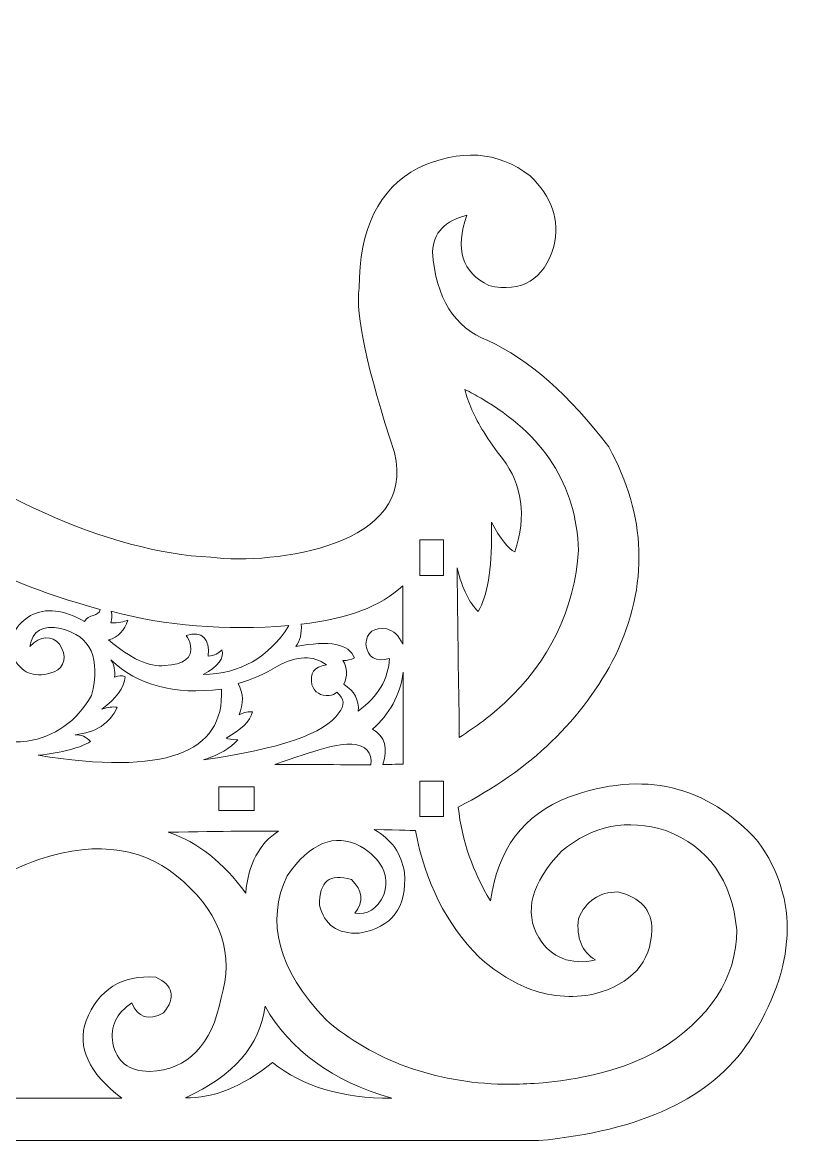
# Model space of a CAD drawing. Header units: millimetres. Extents: x -201 to 173, y -183 to 179.
# Drawn here: x -66.8 to 31.6, y -126.2 to 15.3 of the extents above; entities that cross this region are included whole.
import ezdxf

# ---------------------------------------------------------------- set-up
doc = ezdxf.new("R2010")
doc.units = ezdxf.units.MM
doc.header["$MEASUREMENT"] = 0
doc.layers.add('layer 1', color=7, linetype='Continuous')

msp = doc.modelspace()

# ---------------------------------------------------------------- linework, layer by layer
at = {"layer": 'layer 1', "color": 250, "lineweight": 20}
for points, knots in [([(-157.8271, -6.1762), (-152.2913, -15.9509), (-149.0917, -28.1844), (-148.2284, -42.877), (-148.2284, -42.877), (-145.8524, -61.8932), (-138.8573, -74.409), (-127.2432, -80.4245), (-127.2432, -80.4245), (-120.2662, -83.8161), (-116.7174, -86.255), (-116.5967, -87.7411), (-116.5967, -87.7411), (-115.4628, -90.0754), (-115.7215, -91.981), (-117.3731, -93.4579), (-117.3731, -93.4579), (-123.0695, -98.794), (-126.7866, -101.8053), (-128.5244, -102.4919), (-128.5244, -102.4919), (-130.9841, -103.4813), (-133.3603, -103.4342), (-135.6528, -102.3507), (-135.6528, -102.3507), (-136.1465, -106.061), (-139.2754, -109.4018), (-145.0396, -112.3729), (-145.0396, -112.3729), (-152.3879, -115.8856), (-160.1986, -118.2382), (-168.4715, -119.4307), (-168.4715, -119.4307), (-181.2105, -122.2478), (-189.3505, -121.2127), (-192.8915, -116.3252), (-192.8915, -116.3252), (-195.3081, -111.9951), (-194.2259, -109.0308), (-189.645, -107.4324), (-189.645, -107.4324), (-191.4281, -111.1035), (-190.44, -113.362), (-186.6807, -114.2079), (-186.6807, -114.2079), (-182.9996, -114.2392), (-181.541, -111.9807), (-182.3048, -107.4324), (-182.3048, -107.4324), (-183.4881, -104.8806), (-185.6525, -103.375), (-188.798, -102.9154), (-188.798, -102.9154), (-194.9642, -102.9752), (-198.6107, -105.8807), (-199.7376, -111.6318), (-199.7376, -111.6318), (-201.0644, -119.4912), (-196.7121, -124.3493), (-186.6806, -126.2061), (-186.6806, -126.2061), (-82.7661, -126.206), (-21.022, -126.206), (-1.4484, -126.206), (-1.4484, -126.206), (11.5734, -124.9957), (20.4664, -120.808), (25.2305, -113.6431), (25.2305, -113.6431), (31.228, -104.1427), (31.6044, -95.7204), (26.3598, -88.3761), (26.3598, -88.3761), (19.8617, -81.178), (11.8629, -79.2959), (2.3632, -82.7299), (2.3632, -82.7299), (-3.3344, -84.9439), (-6.6281, -89.3197), (-7.5177, -95.8574), (-7.5177, -95.8574), (-9.742, -92.2444), (-11.1064, -88.292), (-11.6112, -84.0003), (-11.6112, -84.0003), (-2.4735, -79.3214), (4.1607, -72.9223), (8.2915, -64.8029), (8.2915, -64.8029), (12.5254, -55.8863), (12.2431, -47.0875), (7.4446, -38.4067), (7.4446, -38.4067), (2.4717, -31.8453), (-2.6335, -27.3517), (-7.871, -24.9261), (-7.871, -24.9261), (-12.1159, -23.3139), (-14.445, -19.5733), (-14.8582, -13.7042), (-14.8582, -13.7042), (-14.7437, -11.3075), (-13.293, -9.7706), (-10.5062, -9.0932), (-10.5062, -9.0932), (-12.0528, -13.3705), (-11.1275, -16.3348), (-7.7301, -17.9861), (-7.7301, -17.9861), (-3.5281, -18.9156), (-0.7834, -17.2688), (0.504, -13.0456), (0.504, -13.0456), (1.2616, -9.7005), (0.2578, -6.7206), (-2.5073, -4.1057), (-2.5073, -4.1057), (-6.609, -0.9546), (-11.3456, -0.6252), (-16.7171, -3.1176), (-16.7171, -3.1176), (-21.6438, -5.7373), (-24.1219, -10.8033), (-24.1513, -18.3154), (-24.1513, -18.3154), (-24.621, -21.675), (-23.1311, -28.6073), (-19.6815, -39.1124), (-19.6815, -39.1124), (-16.676, -50.9707), (-34.778, -53.3438), (-42.9252, -52.3811), (-42.9252, -52.3811), (-55.9915, -51.636), (-70.9856, -44.8919), (-87.9074, -32.1489), (-87.9074, -32.1489), (-94.7405, -26.1193), (-103.9314, -16.7089), (-115.4802, -3.9177), (-115.4802, -3.9177), (-125.232, 5.9065), (-136.0854, 11.9919), (-148.0402, 14.3385), (-148.0402, 14.3385), (-158.8252, 15.3256), (-169.5373, 13.3964), (-175.5186, 4.7399), (-175.5186, 4.7399), (-180.5575, -4.408), (-179.4282, -9.5524), (-172.1309, -10.6932), (-172.1309, -10.6932), (-167.6694, -10.7317), (-162.9015, -9.2261), (-157.8271, -6.1762)], [0, 0, 0, 0, 0.025, 0.025, 0.025, 0.025, 0.05, 0.05, 0.05, 0.05, 0.075, 0.075, 0.075, 0.075, 0.1, 0.1, 0.1, 0.1, 0.125, 0.125, 0.125, 0.125, 0.15, 0.15, 0.15, 0.15, 0.175, 0.175, 0.175, 0.175, 0.2, 0.2, 0.2, 0.2, 0.225, 0.225, 0.225, 0.225, 0.25, 0.25, 0.25, 0.25, 0.275, 0.275, 0.275, 0.275, 0.3, 0.3, 0.3, 0.3, 0.325, 0.325, 0.325, 0.325, 0.35, 0.35, 0.35, 0.35, 0.375, 0.375, 0.375, 0.375, 0.4, 0.4, 0.4, 0.4, 0.425, 0.425, 0.425, 0.425, 0.45, 0.45, 0.45, 0.45, 0.475, 0.475, 0.475, 0.475, 0.5, 0.5, 0.5, 0.5, 0.525, 0.525, 0.525, 0.525, 0.55, 0.55, 0.55, 0.55, 0.575, 0.575, 0.575, 0.575, 0.6, 0.6, 0.6, 0.6, 0.625, 0.625, 0.625, 0.625, 0.65, 0.65, 0.65, 0.65, 0.675, 0.675, 0.675, 0.675, 0.7, 0.7, 0.7, 0.7, 0.725, 0.725, 0.725, 0.725, 0.75, 0.75, 0.75, 0.75, 0.775, 0.775, 0.775, 0.775, 0.8, 0.8, 0.8, 0.8, 0.825, 0.825, 0.825, 0.825, 0.85, 0.85, 0.85, 0.85, 0.875, 0.875, 0.875, 0.875, 0.9, 0.9, 0.9, 0.9, 0.925, 0.925, 0.925, 0.925, 0.95, 0.95, 0.95, 0.95, 1, 1, 1, 1]), ([(-6.0009, -39.8887), (-6.9189, -38.7193), (-7.7115, -37.5956), (-8.3789, -36.5175), (-8.3789, -36.5175), (-9.5805, -34.5762), (-10.3759, -32.7827), (-10.7649, -31.137), (-10.7649, -31.137), (-10.0536, -31.4947), (-9.3688, -31.8649), (-8.7101, -32.2474), (-8.7101, -32.2474), (-0.7802, -36.8525), (3.3344, -43.2578), (3.633, -51.4635), (3.633, -51.4635), (3.0746, -59.0856), (-0.0437, -65.5277), (-5.7203, -70.7904), (-5.7203, -70.7904), (-7.4104, -72.3573), (-9.3268, -73.82), (-11.4706, -75.1777), (-11.4706, -75.1777), (-11.6589, -60.8739), (-11.753, -53.722), (-11.753, -53.722), (-11.753, -53.722), (-11.059, -56.3975), (-10.165, -58.2325), (-9.071, -59.2271), (-9.071, -59.2271), (-7.9236, -57.2892), (-7.3635, -53.9666), (-7.3904, -49.2599), (-7.3904, -49.2599), (-7.3929, -48.8296), (-7.4002, -48.388), (-7.4124, -47.9346), (-7.4124, -47.9346), (-6.2584, -50.0619), (-5.2703, -51.3088), (-4.4482, -51.6752), (-4.4482, -51.6752), (-2.9484, -47.1433), (-3.466, -43.2144), (-6.0009, -39.8887)], [0, 0, 0, 0, 0.07692308, 0.07692308, 0.07692308, 0.07692308, 0.15384615, 0.15384615, 0.15384615, 0.15384615, 0.23076923, 0.23076923, 0.23076923, 0.23076923, 0.30769231, 0.30769231, 0.30769231, 0.30769231, 0.38461538, 0.38461538, 0.38461538, 0.38461538, 0.46153846, 0.46153846, 0.46153846, 0.46153846, 0.53846154, 0.53846154, 0.53846154, 0.53846154, 0.61538462, 0.61538462, 0.61538462, 0.61538462, 0.69230769, 0.69230769, 0.69230769, 0.69230769, 0.76923077, 0.76923077, 0.76923077, 0.76923077, 0.84615385, 0.84615385, 0.84615385, 0.84615385, 1, 1, 1, 1]), ([(-16.4483, -50.1744), (-16.4483, -50.1744), (-13.4483, -50.1744), (-13.4483, -50.1744), (-13.4483, -50.1744), (-13.4483, -50.1744), (-13.4483, -54.6744), (-13.4483, -54.6744), (-13.4483, -54.6744), (-13.4483, -54.6744), (-16.4483, -54.6744), (-16.4483, -54.6744), (-16.4483, -54.6744), (-16.4483, -54.6744), (-16.4483, -50.1744), (-16.4483, -50.1744)], [0, 0, 0, 0, 0.2, 0.2, 0.2, 0.2, 0.4, 0.4, 0.4, 0.4, 0.6, 0.6, 0.6, 0.6, 1, 1, 1, 1]), ([(-83.1792, -62.1096), (-81.63, -62.5683), (-81.1006, -63.4241), (-81.5911, -64.6769), (-81.5911, -64.6769), (-83.055, -64.1159), (-83.9608, -64.5335), (-84.3084, -65.9297), (-84.3084, -65.9297), (-84.5014, -67.3323), (-83.9191, -68.1498), (-82.5615, -68.3823), (-82.5615, -68.3823), (-80.9186, -68.6769), (-79.8835, -67.8299), (-79.4561, -65.8414), (-79.4561, -65.8414), (-78.6448, -65.9472), (-78.1448, -65.8708), (-77.9563, -65.6121), (-77.9563, -65.6121), (-78.2226, -64.3142), (-79.093, -63.3026), (-80.5677, -62.5772), (-80.5677, -62.5772), (-79.5857, -62.4463), (-78.9034, -62.2346), (-78.5209, -61.942), (-78.5209, -61.942), (-79.9804, -60.7842), (-81.3626, -60.0843), (-82.6674, -59.8423), (-82.6674, -59.8423), (-76.6385, -58.8016), (-74.1476, -56.0345), (-75.1947, -51.5411), (-75.1947, -51.5411), (-70.4322, -54.4686), (-64.339, -56.9461), (-56.915, -58.9736), (-56.915, -58.9736), (-57.0116, -59.8701), (-58.482, -59.5716), (-58.8911, -60.5131), (-58.8911, -60.5131), (-61.5372, -58.987), (-63.8192, -58.7334), (-65.7372, -59.7522), (-65.7372, -59.7522), (-68.0516, -61.2249), (-68.7103, -63.1066), (-67.7134, -65.3972), (-67.7134, -65.3972), (-66.6116, -67.1592), (-65.0941, -67.6812), (-62.7377, -66.8837), (-62.7377, -66.8837), (-61.4094, -66.3476), (-61.0389, -64.7885), (-62.076, -63.371), (-62.076, -63.371), (-63.0076, -62.2037), (-64.4662, -62.3157), (-65.8166, -63.6541), (-65.8166, -63.6541), (-65.5324, -61.6905), (-64.2208, -60.9354), (-61.8819, -61.389), (-61.8819, -61.389), (-58.1023, -62.3523), (-56.8142, -65.1837), (-58.0177, -69.8833), (-58.0177, -69.8833), (-59.9541, -73.1977), (-62.6655, -75.1148), (-66.1518, -75.6346), (-66.1518, -75.6346), (-68.412, -75.9239), (-70.6794, -75.6239), (-72.9539, -74.7346), (-72.9539, -74.7346), (-73.715, -74.4779), (-74.3297, -74.2102), (-74.7978, -73.9316), (-74.7978, -73.9316), (-75.6123, -73.4808), (-75.5182, -72.8161), (-74.5155, -71.9378), (-74.5155, -71.9378), (-75.4955, -71.5314), (-76.9129, -71.3079), (-78.7326, -71.5496), (-78.7326, -71.5496), (-82.4499, -71.8378), (-88.0138, -66.2268), (-95.0009, -57.1869), (-95.0009, -57.1869), (-91.4857, -58.9901), (-87.5452, -60.631), (-83.1792, -62.1096)], [0, 0, 0, 0, 0.03846154, 0.03846154, 0.03846154, 0.03846154, 0.07692308, 0.07692308, 0.07692308, 0.07692308, 0.11538462, 0.11538462, 0.11538462, 0.11538462, 0.15384615, 0.15384615, 0.15384615, 0.15384615, 0.19230769, 0.19230769, 0.19230769, 0.19230769, 0.23076923, 0.23076923, 0.23076923, 0.23076923, 0.26923077, 0.26923077, 0.26923077, 0.26923077, 0.30769231, 0.30769231, 0.30769231, 0.30769231, 0.34615385, 0.34615385, 0.34615385, 0.34615385, 0.38461538, 0.38461538, 0.38461538, 0.38461538, 0.42307692, 0.42307692, 0.42307692, 0.42307692, 0.46153846, 0.46153846, 0.46153846, 0.46153846, 0.5, 0.5, 0.5, 0.5, 0.53846154, 0.53846154, 0.53846154, 0.53846154, 0.57692308, 0.57692308, 0.57692308, 0.57692308, 0.61538462, 0.61538462, 0.61538462, 0.61538462, 0.65384615, 0.65384615, 0.65384615, 0.65384615, 0.69230769, 0.69230769, 0.69230769, 0.69230769, 0.73076923, 0.73076923, 0.73076923, 0.73076923, 0.76923077, 0.76923077, 0.76923077, 0.76923077, 0.80769231, 0.80769231, 0.80769231, 0.80769231, 0.84615385, 0.84615385, 0.84615385, 0.84615385, 0.88461538, 0.88461538, 0.88461538, 0.88461538, 0.92307692, 0.92307692, 0.92307692, 0.92307692, 1, 1, 1, 1]), ([(-20.6385, -61.449), (-19.8084, -61.6328), (-19.138, -62.2798), (-18.6272, -63.3899), (-18.6272, -63.3899), (-18.6272, -58.4495), (-18.6272, -55.9793), (-18.6272, -55.9793), (-18.6272, -55.9793), (-21.3989, -58.5887), (-25.6806, -60.212), (-31.4724, -60.8491), (-31.4724, -60.8491), (-31.3887, -62.0283), (-31.6239, -62.9693), (-32.1782, -63.6723), (-32.1782, -63.6723), (-27.8712, -62.8589), (-25.3951, -63.3353), (-24.7499, -65.1015), (-24.7499, -65.1015), (-25.1804, -65.347), (-25.6627, -65.4588), (-26.1967, -65.4367), (-26.1967, -65.4367), (-25.6192, -66.3896), (-25.5839, -67.3953), (-26.0908, -68.4539), (-26.0908, -68.4539), (-24.7339, -69.3377), (-24.1221, -70.467), (-24.2557, -71.8417), (-24.2557, -71.8417), (-21.7462, -70.0004), (-20.4287, -67.7772), (-20.3033, -65.172), (-20.3033, -65.172), (-22.0619, -65.697), (-23.0618, -65.1029), (-23.3029, -63.3898), (-23.3029, -63.3898), (-23.1819, -61.8391), (-22.2938, -61.1921), (-20.6385, -61.449)], [0, 0, 0, 0, 0.08333333, 0.08333333, 0.08333333, 0.08333333, 0.16666667, 0.16666667, 0.16666667, 0.16666667, 0.25, 0.25, 0.25, 0.25, 0.33333333, 0.33333333, 0.33333333, 0.33333333, 0.41666667, 0.41666667, 0.41666667, 0.41666667, 0.5, 0.5, 0.5, 0.5, 0.58333333, 0.58333333, 0.58333333, 0.58333333, 0.66666667, 0.66666667, 0.66666667, 0.66666667, 0.75, 0.75, 0.75, 0.75, 0.83333333, 0.83333333, 0.83333333, 0.83333333, 1, 1, 1, 1]), ([(-43.8935, -67.2095), (-39.1862, -67.1174), (-35.5662, -65.056), (-33.0335, -61.0251), (-33.0335, -61.0251), (-41.1363, -61.6776), (-48.6411, -61.066), (-55.548, -59.1901), (-55.548, -59.1901), (-55.3945, -59.7102), (-55.4062, -60.2043), (-55.5833, -60.6722), (-55.5833, -60.6722), (-54.6252, -60.6863), (-53.9077, -60.5687), (-53.4306, -60.3193), (-53.4306, -60.3193), (-53.8223, -61.6159), (-54.6281, -62.4569), (-55.8479, -62.8425), (-55.8479, -62.8425), (-53.052, -65.2141), (-50.6935, -66.2963), (-48.7725, -66.0891), (-48.7725, -66.0891), (-46.3102, -65.9639), (-45.2103, -65.1111), (-45.4729, -63.5306), (-45.4729, -63.5306), (-45.5651, -63.0077), (-45.7592, -62.5842), (-46.0551, -62.2602), (-46.0551, -62.2602), (-43.9679, -61.7193), (-43.0298, -62.5986), (-43.2407, -64.898), (-43.2407, -64.898), (-42.4706, -64.8336), (-41.9, -64.5572), (-41.5291, -64.0687), (-41.5291, -64.0687), (-41.1617, -65.1316), (-41.9498, -66.1785), (-43.8935, -67.2095)], [0, 0, 0, 0, 0.08333333, 0.08333333, 0.08333333, 0.08333333, 0.16666667, 0.16666667, 0.16666667, 0.16666667, 0.25, 0.25, 0.25, 0.25, 0.33333333, 0.33333333, 0.33333333, 0.33333333, 0.41666667, 0.41666667, 0.41666667, 0.41666667, 0.5, 0.5, 0.5, 0.5, 0.58333333, 0.58333333, 0.58333333, 0.58333333, 0.66666667, 0.66666667, 0.66666667, 0.66666667, 0.75, 0.75, 0.75, 0.75, 0.83333333, 0.83333333, 0.83333333, 0.83333333, 1, 1, 1, 1]), ([(-39.3504, -72.3178), (-38.7526, -70.9441), (-38.785, -69.6149), (-39.4476, -68.3302), (-39.4476, -68.3302), (-37.6773, -67.8388), (-36.0187, -67.1094), (-34.4718, -66.1422), (-34.4718, -66.1422), (-32.0051, -64.8062), (-29.9466, -64.7533), (-28.2962, -65.9834), (-28.2962, -65.9834), (-29.8421, -66.2008), (-30.4479, -67.0477), (-30.1136, -68.5242), (-30.1136, -68.5242), (-29.7686, -69.4842), (-29.0393, -69.9371), (-27.9257, -69.8829), (-27.9257, -69.8829), (-27.5448, -69.8626), (-27.2272, -69.7215), (-26.9729, -69.4594), (-26.9729, -69.4594), (-25.9978, -70.2681), (-25.9154, -71.1385), (-26.7258, -72.0708), (-26.7258, -72.0708), (-28.464, -74.6786), (-34.1691, -76.6548), (-43.841, -77.9994), (-43.841, -77.9994), (-41.8613, -77.3842), (-40.4203, -76.5373), (-39.5181, -75.4586), (-39.5181, -75.4586), (-40.2501, -75.4454), (-40.7383, -75.3778), (-40.9826, -75.2557), (-40.9826, -75.2557), (-39.0543, -74.2134), (-37.9456, -73.1107), (-37.6565, -71.9473), (-37.6565, -71.9473), (-38.0834, -71.8563), (-38.648, -71.9799), (-39.3504, -72.3178)], [0, 0, 0, 0, 0.07692308, 0.07692308, 0.07692308, 0.07692308, 0.15384615, 0.15384615, 0.15384615, 0.15384615, 0.23076923, 0.23076923, 0.23076923, 0.23076923, 0.30769231, 0.30769231, 0.30769231, 0.30769231, 0.38461538, 0.38461538, 0.38461538, 0.38461538, 0.46153846, 0.46153846, 0.46153846, 0.46153846, 0.53846154, 0.53846154, 0.53846154, 0.53846154, 0.61538462, 0.61538462, 0.61538462, 0.61538462, 0.69230769, 0.69230769, 0.69230769, 0.69230769, 0.76923077, 0.76923077, 0.76923077, 0.76923077, 0.84615385, 0.84615385, 0.84615385, 0.84615385, 1, 1, 1, 1]), ([(-55.1153, -67.5448), (-54.9903, -66.7524), (-55.1373, -66.0231), (-55.5565, -65.3569), (-55.5565, -65.3569), (-52.2162, -68.5901), (-47.558, -69.8252), (-41.582, -69.0623), (-41.582, -69.0623), (-41.1274, -77.2311), (-48.8557, -80.0189), (-64.7669, -77.4258), (-64.7669, -77.4258), (-61.6768, -77.0836), (-59.4713, -76.5072), (-58.1503, -75.6967), (-58.1503, -75.6967), (-58.6984, -75.1032), (-59.3454, -74.815), (-60.0911, -74.8321), (-60.0911, -74.8321), (-57.4904, -74.5787), (-55.7142, -73.42), (-54.7625, -71.3561), (-54.7625, -71.3561), (-55.3241, -71.2622), (-55.9711, -71.3445), (-56.7034, -71.603), (-56.7034, -71.603), (-54.8809, -70.2665), (-53.9046, -68.8961), (-53.7744, -67.4919), (-53.7744, -67.4919), (-54.1635, -67.311), (-54.6104, -67.3287), (-55.1153, -67.5448)], [0, 0, 0, 0, 0.1, 0.1, 0.1, 0.1, 0.2, 0.2, 0.2, 0.2, 0.3, 0.3, 0.3, 0.3, 0.4, 0.4, 0.4, 0.4, 0.5, 0.5, 0.5, 0.5, 0.6, 0.6, 0.6, 0.6, 0.7, 0.7, 0.7, 0.7, 0.8, 0.8, 0.8, 0.8, 1, 1, 1, 1]), ([(-18.5919, -78.5644), (-18.5683, -70.8008), (-18.5566, -66.919), (-18.5566, -66.919), (-18.5566, -66.919), (-18.9817, -69.8429), (-20.2757, -72.2425), (-22.4384, -74.1179), (-22.4384, -74.1179), (-20.8919, -75.0491), (-20.4566, -76.543), (-21.1327, -78.5997), (-21.1327, -78.5997), (-19.4388, -78.5761), (-18.5919, -78.5644), (-18.5919, -78.5644)], [0, 0, 0, 0, 0.2, 0.2, 0.2, 0.2, 0.4, 0.4, 0.4, 0.4, 0.6, 0.6, 0.6, 0.6, 1, 1, 1, 1]), ([(-34.8249, -78.5997), (-26.7084, -78.6232), (-22.6501, -78.635), (-22.6501, -78.635), (-22.6501, -78.635), (-22.4714, -77.0419), (-23.2713, -76.1715), (-25.0498, -76.0236), (-25.0498, -76.0236), (-26.5158, -75.8956), (-29.7741, -76.7543), (-34.8249, -78.5997)], [0, 0, 0, 0, 0.25, 0.25, 0.25, 0.25, 0.5, 0.5, 0.5, 0.5, 1, 1, 1, 1]), ([(-41.9194, -81.4218), (-41.9194, -81.4218), (-37.4194, -81.4218), (-37.4194, -81.4218), (-37.4194, -81.4218), (-37.4194, -81.4218), (-37.4194, -84.4218), (-37.4194, -84.4218), (-37.4194, -84.4218), (-37.4194, -84.4218), (-41.9194, -84.4218), (-41.9194, -84.4218), (-41.9194, -84.4218), (-41.9194, -84.4218), (-41.9194, -81.4218), (-41.9194, -81.4218)], [0, 0, 0, 0, 0.2, 0.2, 0.2, 0.2, 0.4, 0.4, 0.4, 0.4, 0.6, 0.6, 0.6, 0.6, 1, 1, 1, 1]), ([(-16.4483, -80.6898), (-16.4483, -80.6898), (-13.4483, -80.6898), (-13.4483, -80.6898), (-13.4483, -80.6898), (-13.4483, -80.6898), (-13.4483, -85.1898), (-13.4483, -85.1898), (-13.4483, -85.1898), (-13.4483, -85.1898), (-16.4483, -85.1898), (-16.4483, -85.1898), (-16.4483, -85.1898), (-16.4483, -85.1898), (-16.4483, -80.6898), (-16.4483, -80.6898)], [0, 0, 0, 0, 0.2, 0.2, 0.2, 0.2, 0.4, 0.4, 0.4, 0.4, 0.6, 0.6, 0.6, 0.6, 1, 1, 1, 1]), ([(-18.4227, -92.2576), (-18.7835, -89.8833), (-20.054, -88.0719), (-22.234, -86.8232), (-22.234, -86.8232), (-18.7521, -86.9173), (-17.0112, -86.9644), (-17.0112, -86.9644), (-17.0112, -86.9644), (-15.8042, -93.4532), (-13.1222, -98.7936), (-8.9653, -102.9856), (-8.9653, -102.9856), (-6.9942, -104.7463), (-4.9798, -106.0386), (-2.9221, -106.8631), (-2.9221, -106.8631), (-0.1454, -107.9757), (2.71, -108.2361), (5.6444, -107.6437), (5.6444, -107.6437), (10.3342, -106.3772), (12.7574, -103.6717), (12.9139, -99.5272), (12.9139, -99.5272), (12.8963, -97.018), (11.4612, -95.4182), (8.6086, -94.7279), (8.6086, -94.7279), (6.2146, -94.74), (4.5443, -95.8692), (3.5976, -98.1157), (3.5976, -98.1157), (3.3369, -100.5808), (4.0662, -102.3217), (5.7855, -103.3385), (5.7855, -103.3385), (2.6235, -104.031), (0.2239, -103.0899), (-1.4134, -100.5153), (-1.4134, -100.5153), (-3.3248, -97.2191), (-2.3603, -93.5725), (1.4803, -89.5757), (1.4803, -89.5757), (5.3812, -86.3018), (9.7806, -85.4314), (14.6784, -86.9644), (14.6784, -86.9644), (20.0469, -89.0323), (23.0348, -93.2199), (23.6419, -99.5272), (23.6419, -99.5272), (23.6244, -105.664), (20.2837, -110.7692), (13.6198, -114.8426), (13.6198, -114.8426), (9.2817, -117.1961), (4.0804, -118.5685), (-1.9838, -118.96), (-1.9838, -118.96), (-3.2166, -119.0396), (-4.485, -119.0788), (-5.7892, -119.0773), (-5.7892, -119.0773), (-14.7054, -118.8481), (-22.2337, -116.119), (-28.3742, -110.8903), (-28.3742, -110.8903), (-34.3927, -104.5306), (-36.016, -98.4609), (-33.2441, -92.6811), (-33.2441, -92.6811), (-30.365, -88.5043), (-27.2831, -87.2574), (-23.9984, -88.9405), (-23.9984, -88.9405), (-21.2514, -90.573), (-20.2633, -92.6198), (-21.0341, -95.0808), (-21.0341, -95.0808), (-21.8928, -96.9281), (-23.1162, -97.7045), (-24.7041, -97.4098), (-24.7041, -97.4098), (-23.5327, -95.9445), (-23.6739, -94.5329), (-25.1276, -93.1752), (-25.1276, -93.1752), (-27.8805, -92.3185), (-29.2215, -93.4007), (-29.1506, -96.4217), (-29.1506, -96.4217), (-28.5672, -98.8857), (-26.8969, -100.062), (-24.1395, -99.9506), (-24.1395, -99.9506), (-19.9654, -99.2398), (-18.0598, -96.6754), (-18.4227, -92.2576)], [0, 0, 0, 0, 0.03846154, 0.03846154, 0.03846154, 0.03846154, 0.07692308, 0.07692308, 0.07692308, 0.07692308, 0.11538462, 0.11538462, 0.11538462, 0.11538462, 0.15384615, 0.15384615, 0.15384615, 0.15384615, 0.19230769, 0.19230769, 0.19230769, 0.19230769, 0.23076923, 0.23076923, 0.23076923, 0.23076923, 0.26923077, 0.26923077, 0.26923077, 0.26923077, 0.30769231, 0.30769231, 0.30769231, 0.30769231, 0.34615385, 0.34615385, 0.34615385, 0.34615385, 0.38461538, 0.38461538, 0.38461538, 0.38461538, 0.42307692, 0.42307692, 0.42307692, 0.42307692, 0.46153846, 0.46153846, 0.46153846, 0.46153846, 0.5, 0.5, 0.5, 0.5, 0.53846154, 0.53846154, 0.53846154, 0.53846154, 0.57692308, 0.57692308, 0.57692308, 0.57692308, 0.61538462, 0.61538462, 0.61538462, 0.61538462, 0.65384615, 0.65384615, 0.65384615, 0.65384615, 0.69230769, 0.69230769, 0.69230769, 0.69230769, 0.73076923, 0.73076923, 0.73076923, 0.73076923, 0.76923077, 0.76923077, 0.76923077, 0.76923077, 0.80769231, 0.80769231, 0.80769231, 0.80769231, 0.84615385, 0.84615385, 0.84615385, 0.84615385, 0.88461538, 0.88461538, 0.88461538, 0.88461538, 0.92307692, 0.92307692, 0.92307692, 0.92307692, 1, 1, 1, 1]), ([(-48.3057, -87.1752), (-41.201, -87.0549), (-36.5429, -87.0078), (-34.3312, -87.0341), (-34.3312, -87.0341), (-36.7921, -88.6054), (-38.1802, -91.2168), (-38.4954, -94.8683), (-38.4954, -94.8683), (-41.2972, -91.0036), (-44.5673, -88.4392), (-48.3057, -87.1752)], [0, 0, 0, 0, 0.25, 0.25, 0.25, 0.25, 0.5, 0.5, 0.5, 0.5, 1, 1, 1, 1]), ([(-107.3982, -120.9118), (-97.988, -120.7236), (-93.2829, -120.6295), (-93.2829, -120.6295), (-93.2829, -120.6295), (-88.9632, -120.0086), (-85.7167, -118.5265), (-83.5431, -116.1831), (-83.5431, -116.1831), (-81.3803, -118.5761), (-78.0866, -120.1289), (-73.6622, -120.8412), (-73.6622, -120.8412), (-60.6758, -120.8412), (-54.1826, -120.8412), (-54.1826, -120.8412), (-54.1826, -120.8412), (-58.3787, -117.6463), (-59.8844, -114.3762), (-58.6996, -111.0309), (-58.6996, -111.0309), (-57.1189, -107.0287), (-54.1782, -105.1936), (-49.8773, -105.5258), (-49.8773, -105.5258), (-47.6539, -106.5186), (-47.3246, -108.0243), (-48.8892, -110.0428), (-48.8892, -110.0428), (-50.8463, -111.0611), (-52.1873, -110.6376), (-52.9122, -108.7724), (-52.9122, -108.7724), (-54.8851, -110.0744), (-55.685, -111.7683), (-55.3118, -113.854), (-55.3118, -113.854), (-54.8799, -116.2176), (-53.3271, -117.4174), (-50.6537, -117.4535), (-50.6537, -117.4535), (-45.8013, -117.222), (-42.7899, -114.1166), (-41.6197, -108.1372), (-41.6197, -108.1372), (-39.9684, -102.6885), (-41.5446, -97.7951), (-46.3481, -93.4569), (-46.3481, -93.4569), (-51.0448, -89.123), (-57.1145, -88.1584), (-64.5573, -90.5632), (-64.5573, -90.5632), (-73.2031, -93.5531), (-87.4834, -103.6693), (-107.3982, -120.9118)], [0, 0, 0, 0, 0.06666667, 0.06666667, 0.06666667, 0.06666667, 0.13333333, 0.13333333, 0.13333333, 0.13333333, 0.2, 0.2, 0.2, 0.2, 0.26666667, 0.26666667, 0.26666667, 0.26666667, 0.33333333, 0.33333333, 0.33333333, 0.33333333, 0.4, 0.4, 0.4, 0.4, 0.46666667, 0.46666667, 0.46666667, 0.46666667, 0.53333333, 0.53333333, 0.53333333, 0.53333333, 0.6, 0.6, 0.6, 0.6, 0.66666667, 0.66666667, 0.66666667, 0.66666667, 0.73333333, 0.73333333, 0.73333333, 0.73333333, 0.8, 0.8, 0.8, 0.8, 0.86666667, 0.86666667, 0.86666667, 0.86666667, 1, 1, 1, 1]), ([(-35.1264, -116.3243), (-38.9241, -119.4002), (-42.5942, -120.8824), (-46.1366, -120.7707), (-46.1366, -120.7707), (-40.0554, -118.0184), (-36.6912, -114.1601), (-36.0439, -109.1959), (-36.0439, -109.1959), (-32.9022, -114.7777), (-27.5618, -118.6594), (-20.0227, -120.8413), (-20.0227, -120.8413), (-26.2787, -120.8589), (-31.3133, -119.3533), (-35.1264, -116.3243)], [0, 0, 0, 0, 0.2, 0.2, 0.2, 0.2, 0.4, 0.4, 0.4, 0.4, 0.6, 0.6, 0.6, 0.6, 1, 1, 1, 1])]:
    msp.add_open_spline(points, degree=3, knots=knots, dxfattribs=at)

doc.saveas('drawing.dxf')
